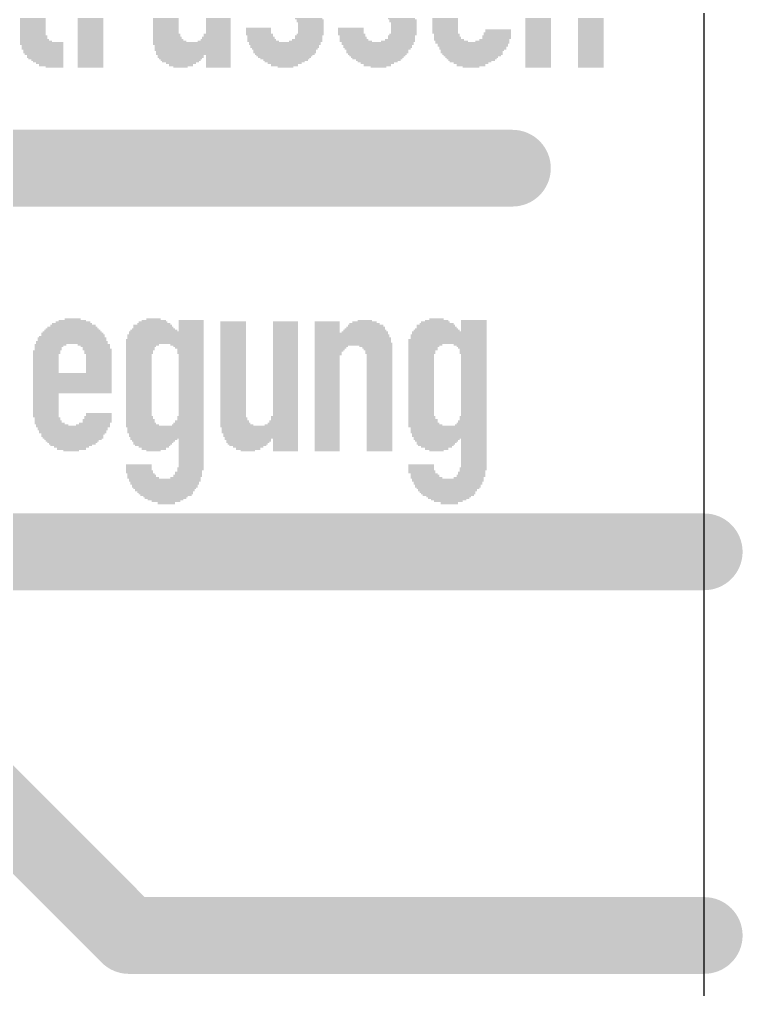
# Model space of a CAD drawing. Extents: x -1 to 100, y 0 to 61.
# Drawn here: x 89.99 to 99.57, y 19.6 to 32.45 of the extents above; entities that cross this region are included whole.
import ezdxf

# ---------------------------------------------------------------- set-up
doc = ezdxf.new("R2010")
doc.units = 0
for name, color, linetype in [('115', 151, 'CONTINUOUS'), ('170', 151, 'CONTINUOUS'), ('20', 31, 'CONTINUOUS')]:
    doc.layers.add(name, color=color, linetype=linetype)

# ---------------------------------------------------------------- blocks, each defined once
blk = doc.blocks.new('RECT')
blk.add_solid([(-0.5, -0.5), (0.5, -0.5), (-0.5, 0.5), (0.5, 0.5)])

msp = doc.modelspace()

# ---------------------------------------------------------------- linework, layer by layer
at = {"layer": '115', "const_width": 1.016}
for points in [[(81.28, 30.48), (96.52, 30.48)], [(86.36, 25.4), (99.06, 25.4)], [(86.36, 25.4), (91.44, 20.32)], [(91.44, 20.32), (99.06, 20.32)]]:
    msp.add_lwpolyline(points, dxfattribs=at)
at = {"layer": '115', "const_width": 0.508}
for points in [[(96.52, 30.226, 1), (96.52, 30.734)], [(99.06, 25.146, 1), (99.06, 25.654)], [(91.44, 20.574, 1), (91.44, 20.066)], [(99.06, 20.066, 1), (99.06, 20.574)], [(91.26, 20.14, 1), (91.62, 20.5)]]:
    msp.add_lwpolyline(points, format="xyb", dxfattribs=at)
at = {"layer": '20'}
msp.add_line((99.06, 0), (99.06, 60.96), dxfattribs=at)

# ---------------------------------------------------------------- block references
at = {"layer": '170'}
for p, xscale, yscale in [((90.17, 32.46), 0.34, 0.02), ((90.17, 32.44), 0.34, 0.02), ((90.17, 32.42), 0.34, 0.02), ((90.17, 32.395), 0.34, 0.03), ((90.17, 32.37), 0.34, 0.02), ((90.93, 32.46), 0.34, 0.02), ((90.93, 32.44), 0.34, 0.02), ((90.93, 32.42), 0.34, 0.02), ((90.93, 32.395), 0.34, 0.03), ((90.93, 32.37), 0.34, 0.02), ((91.93, 32.46), 0.34, 0.02), ((91.93, 32.44), 0.34, 0.02), ((91.93, 32.42), 0.34, 0.02), ((91.93, 32.395), 0.34, 0.03), ((91.93, 32.37), 0.34, 0.02), ((92.625, 32.46), 0.33, 0.02), ((92.625, 32.44), 0.33, 0.02), ((92.625, 32.42), 0.33, 0.02), ((92.625, 32.395), 0.33, 0.03), ((92.625, 32.37), 0.33, 0.02), ((93.82, 32.46), 0.36, 0.02), ((93.84, 32.44), 0.36, 0.02), ((93.84, 32.42), 0.36, 0.02), ((93.85, 32.395), 0.34, 0.03), ((93.85, 32.37), 0.34, 0.02), ((95.05, 32.46), 0.36, 0.02), ((95.07, 32.44), 0.36, 0.02), ((95.07, 32.42), 0.36, 0.02), ((95.08, 32.395), 0.34, 0.03), ((95.08, 32.37), 0.34, 0.02), ((95.63, 32.46), 0.34, 0.02), ((95.63, 32.44), 0.34, 0.02), ((95.63, 32.42), 0.34, 0.02), ((95.63, 32.395), 0.34, 0.03), ((95.63, 32.37), 0.34, 0.02), ((96.86, 32.46), 0.34, 0.02), ((96.86, 32.44), 0.34, 0.02), ((96.86, 32.42), 0.34, 0.02), ((96.86, 32.395), 0.34, 0.03), ((96.86, 32.37), 0.34, 0.02), ((97.56, 32.46), 0.34, 0.02), ((97.56, 32.44), 0.34, 0.02), ((97.56, 32.42), 0.34, 0.02), ((97.56, 32.395), 0.34, 0.03), ((97.56, 32.37), 0.34, 0.02), ((90.17, 32.35), 0.34, 0.02), ((90.17, 32.33), 0.34, 0.02), ((90.17, 32.31), 0.34, 0.02), ((90.17, 32.29), 0.34, 0.02), ((90.17, 32.27), 0.34, 0.02), ((90.17, 32.25), 0.34, 0.02), ((90.93, 32.35), 0.34, 0.02), ((90.93, 32.33), 0.34, 0.02), ((90.93, 32.31), 0.34, 0.02), ((90.93, 32.29), 0.34, 0.02), ((90.93, 32.27), 0.34, 0.02), ((90.93, 32.25), 0.34, 0.02), ((91.93, 32.35), 0.34, 0.02), ((91.93, 32.33), 0.34, 0.02), ((91.93, 32.31), 0.34, 0.02), ((91.93, 32.29), 0.34, 0.02), ((91.93, 32.27), 0.34, 0.02), ((91.94, 32.25), 0.36, 0.02), ((92.61, 32.25), 0.36, 0.02), ((92.625, 32.35), 0.33, 0.02), ((92.625, 32.33), 0.33, 0.02), ((92.625, 32.31), 0.33, 0.02), ((92.625, 32.29), 0.33, 0.02), ((92.625, 32.27), 0.33, 0.02), ((93.155, 32.33), 0.33, 0.02), ((93.155, 32.31), 0.33, 0.02), ((93.155, 32.29), 0.33, 0.02), ((93.155, 32.27), 0.33, 0.02), ((93.17, 32.25), 0.36, 0.02), ((93.84, 32.25), 0.36, 0.02), ((93.85, 32.35), 0.34, 0.02), ((93.85, 32.33), 0.34, 0.02), ((93.85, 32.31), 0.34, 0.02), ((93.85, 32.29), 0.34, 0.02), ((93.85, 32.27), 0.34, 0.02), ((94.38, 32.33), 0.34, 0.02), ((94.38, 32.31), 0.34, 0.02), ((94.38, 32.29), 0.34, 0.02), ((94.38, 32.27), 0.34, 0.02), ((94.39, 32.25), 0.36, 0.02), ((95.07, 32.25), 0.36, 0.02), ((95.08, 32.35), 0.34, 0.02), ((95.08, 32.33), 0.34, 0.02), ((95.08, 32.31), 0.34, 0.02), ((95.08, 32.29), 0.34, 0.02), ((95.08, 32.27), 0.34, 0.02), ((95.63, 32.35), 0.34, 0.02), ((95.63, 32.33), 0.34, 0.02), ((95.63, 32.31), 0.34, 0.02), ((95.63, 32.29), 0.34, 0.02), ((95.63, 32.27), 0.34, 0.02), ((95.65, 32.25), 0.34, 0.02), ((96.32, 32.27), 0.36, 0.02), ((96.32, 32.25), 0.36, 0.02), ((96.33, 32.31), 0.34, 0.02), ((96.33, 32.29), 0.34, 0.02), ((96.86, 32.35), 0.34, 0.02), ((96.86, 32.33), 0.34, 0.02), ((96.86, 32.31), 0.34, 0.02), ((96.86, 32.29), 0.34, 0.02), ((96.86, 32.27), 0.34, 0.02), ((96.86, 32.25), 0.34, 0.02), ((97.56, 32.35), 0.34, 0.02), ((97.56, 32.33), 0.34, 0.02), ((97.56, 32.31), 0.34, 0.02), ((97.56, 32.29), 0.34, 0.02), ((97.56, 32.27), 0.34, 0.02), ((97.56, 32.25), 0.34, 0.02), ((90.18, 32.23), 0.36, 0.02), ((90.18, 32.205), 0.36, 0.03), ((90.19, 32.18), 0.38, 0.02), ((90.21, 32.16), 0.42, 0.02), ((90.285, 32.14), 0.57, 0.02), ((90.285, 32.12), 0.57, 0.02), ((90.93, 32.23), 0.34, 0.02), ((90.93, 32.205), 0.34, 0.03), ((90.93, 32.18), 0.34, 0.02), ((90.93, 32.16), 0.34, 0.02), ((90.93, 32.14), 0.34, 0.02), ((90.93, 32.12), 0.34, 0.02), ((91.94, 32.23), 0.36, 0.02), ((91.95, 32.205), 0.38, 0.03), ((91.96, 32.18), 0.4, 0.02), ((91.98, 32.16), 0.44, 0.02), ((92.275, 32.14), 1.03, 0.02), ((92.275, 32.12), 1.03, 0.02), ((92.57, 32.16), 0.44, 0.02), ((92.59, 32.18), 0.4, 0.02), ((92.6, 32.205), 0.38, 0.03), ((92.61, 32.23), 0.36, 0.02), ((93.18, 32.23), 0.34, 0.02), ((93.19, 32.205), 0.36, 0.03), ((93.2, 32.18), 0.38, 0.02), ((93.22, 32.16), 0.42, 0.02), ((93.505, 32.14), 0.95, 0.02), ((93.505, 32.12), 0.95, 0.02), ((93.78, 32.16), 0.44, 0.02), ((93.8, 32.18), 0.4, 0.02), ((93.82, 32.23), 0.36, 0.02), ((93.82, 32.205), 0.36, 0.03), ((94.4, 32.23), 0.34, 0.02), ((94.41, 32.205), 0.36, 0.03), ((94.42, 32.18), 0.38, 0.02), ((94.445, 32.16), 0.43, 0.02), ((94.735, 32.14), 0.95, 0.02), ((94.735, 32.12), 0.95, 0.02), ((95.005, 32.16), 0.45, 0.02), ((95.03, 32.18), 0.4, 0.02), ((95.05, 32.23), 0.36, 0.02), ((95.05, 32.205), 0.36, 0.03), ((95.65, 32.23), 0.34, 0.02), ((95.66, 32.205), 0.36, 0.03), ((95.68, 32.18), 0.4, 0.02), ((95.715, 32.16), 0.43, 0.02), ((95.99, 32.14), 0.98, 0.02), ((95.995, 32.12), 0.93, 0.02), ((96.255, 32.16), 0.45, 0.02), ((96.28, 32.18), 0.4, 0.02), ((96.31, 32.23), 0.38, 0.02), ((96.31, 32.205), 0.38, 0.03), ((96.86, 32.23), 0.34, 0.02), ((96.86, 32.205), 0.34, 0.03), ((96.86, 32.18), 0.34, 0.02), ((96.86, 32.16), 0.34, 0.02), ((96.86, 32.14), 0.34, 0.02), ((96.86, 32.12), 0.34, 0.02), ((97.56, 32.23), 0.34, 0.02), ((97.56, 32.205), 0.34, 0.03), ((97.56, 32.18), 0.34, 0.02), ((97.56, 32.16), 0.34, 0.02), ((97.56, 32.14), 0.34, 0.02), ((97.56, 32.12), 0.34, 0.02), ((90.295, 32.1), 0.55, 0.02), ((90.295, 32.08), 0.55, 0.02), ((90.295, 32.06), 0.55, 0.02), ((90.305, 32.04), 0.53, 0.02), ((90.305, 32.015), 0.53, 0.03), ((90.315, 31.99), 0.51, 0.02), ((90.93, 32.1), 0.34, 0.02), ((90.93, 32.08), 0.34, 0.02), ((90.93, 32.06), 0.34, 0.02), ((90.93, 32.04), 0.34, 0.02), ((90.93, 32.015), 0.34, 0.03), ((90.93, 31.99), 0.34, 0.02), ((92.285, 32.1), 1.01, 0.02), ((92.285, 32.08), 1.01, 0.02), ((92.285, 32.06), 1.01, 0.02), ((92.285, 32.04), 1.01, 0.02), ((92.295, 32.015), 0.99, 0.03), ((92.295, 31.99), 0.99, 0.02), ((93.505, 32.1), 0.91, 0.02), ((93.505, 32.08), 0.91, 0.02), ((93.505, 32.06), 0.87, 0.02), ((93.505, 32.04), 0.83, 0.02), ((93.505, 32.015), 0.83, 0.03), ((93.505, 31.99), 0.79, 0.02), ((94.735, 32.1), 0.91, 0.02), ((94.735, 32.08), 0.91, 0.02), ((94.735, 32.06), 0.87, 0.02), ((94.73, 32.04), 0.82, 0.02), ((94.73, 32.015), 0.82, 0.03), ((94.73, 31.99), 0.78, 0.02), ((95.995, 32.1), 0.93, 0.02), ((95.995, 32.08), 0.89, 0.02), ((95.995, 32.06), 0.89, 0.02), ((95.99, 32.04), 0.84, 0.02), ((95.98, 32.015), 0.82, 0.03), ((95.99, 31.99), 0.8, 0.02), ((96.86, 32.1), 0.34, 0.02), ((96.86, 32.08), 0.34, 0.02), ((96.86, 32.06), 0.34, 0.02), ((96.86, 32.04), 0.34, 0.02), ((96.86, 32.015), 0.34, 0.03), ((96.86, 31.99), 0.34, 0.02), ((97.56, 32.1), 0.34, 0.02), ((97.56, 32.08), 0.34, 0.02), ((97.56, 32.06), 0.34, 0.02), ((97.56, 32.04), 0.34, 0.02), ((97.56, 32.015), 0.34, 0.03), ((97.56, 31.99), 0.34, 0.02), ((90.33, 31.97), 0.48, 0.02), ((90.33, 31.95), 0.48, 0.02), ((90.34, 31.93), 0.46, 0.02), ((90.36, 31.91), 0.42, 0.02), ((90.37, 31.89), 0.4, 0.02), ((90.39, 31.87), 0.36, 0.02), ((90.41, 31.845), 0.32, 0.03), ((90.93, 31.97), 0.34, 0.02), ((90.93, 31.95), 0.34, 0.02), ((90.93, 31.93), 0.34, 0.02), ((90.93, 31.91), 0.34, 0.02), ((90.93, 31.89), 0.34, 0.02), ((90.93, 31.87), 0.34, 0.02), ((90.93, 31.845), 0.34, 0.03), ((92.125, 31.97), 0.61, 0.02), ((92.125, 31.95), 0.61, 0.02), ((92.125, 31.93), 0.57, 0.02), ((92.125, 31.91), 0.53, 0.02), ((92.125, 31.89), 0.49, 0.02), ((92.13, 31.87), 0.4, 0.02), ((92.13, 31.845), 0.32, 0.03), ((92.625, 31.97), 0.33, 0.02), ((92.625, 31.95), 0.33, 0.02), ((92.625, 31.93), 0.33, 0.02), ((92.625, 31.91), 0.33, 0.02), ((92.625, 31.89), 0.33, 0.02), ((92.625, 31.87), 0.33, 0.02), ((92.625, 31.845), 0.33, 0.03), ((93.5, 31.97), 0.74, 0.02), ((93.5, 31.95), 0.7, 0.02), ((93.505, 31.93), 0.65, 0.02), ((93.515, 31.91), 0.59, 0.02), ((93.505, 31.89), 0.53, 0.02), ((93.505, 31.87), 0.45, 0.02), ((93.5, 31.845), 0.36, 0.03), ((94.73, 31.97), 0.74, 0.02), ((94.73, 31.95), 0.7, 0.02), ((94.73, 31.93), 0.66, 0.02), ((94.745, 31.91), 0.59, 0.02), ((94.735, 31.89), 0.53, 0.02), ((94.73, 31.87), 0.44, 0.02), ((94.73, 31.845), 0.36, 0.03), ((95.99, 31.97), 0.76, 0.02), ((95.98, 31.95), 0.7, 0.02), ((95.98, 31.93), 0.66, 0.02), ((95.98, 31.91), 0.62, 0.02), ((95.965, 31.89), 0.55, 0.02), ((95.97, 31.87), 0.46, 0.02), ((95.97, 31.845), 0.38, 0.03), ((96.86, 31.97), 0.34, 0.02), ((96.86, 31.95), 0.34, 0.02), ((96.86, 31.93), 0.34, 0.02), ((96.86, 31.91), 0.34, 0.02), ((96.86, 31.89), 0.34, 0.02), ((96.86, 31.87), 0.34, 0.02), ((96.86, 31.845), 0.34, 0.03), ((97.56, 31.97), 0.34, 0.02), ((97.56, 31.95), 0.34, 0.02), ((97.56, 31.93), 0.34, 0.02), ((97.56, 31.91), 0.34, 0.02), ((97.56, 31.89), 0.34, 0.02), ((97.56, 31.87), 0.34, 0.02), ((97.56, 31.845), 0.34, 0.03), ((90.455, 31.82), 0.23, 0.02), ((90.93, 31.82), 0.34, 0.02), ((92.125, 31.82), 0.19, 0.02), ((92.625, 31.82), 0.33, 0.02), ((93.515, 31.82), 0.21, 0.02), ((94.745, 31.82), 0.21, 0.02), ((95.97, 31.82), 0.22, 0.02), ((96.86, 31.82), 0.34, 0.02), ((97.56, 31.82), 0.34, 0.02), ((90.7, 28.395), 0.6, 0.03), ((90.685, 28.42), 0.53, 0.02), ((90.7, 28.44), 0.46, 0.02), ((90.69, 28.46), 0.36, 0.02), ((90.695, 28.48), 0.21, 0.02), ((91.755, 28.395), 0.51, 0.03), ((91.77, 28.42), 0.44, 0.02), ((91.76, 28.44), 0.38, 0.02), ((91.77, 28.46), 0.32, 0.02), ((91.765, 28.48), 0.19, 0.02), ((92.265, 28.46), 0.33, 0.02), ((92.265, 28.44), 0.33, 0.02), ((92.265, 28.42), 0.33, 0.02), ((92.265, 28.395), 0.33, 0.03), ((92.82, 28.44), 0.34, 0.02), ((92.82, 28.42), 0.34, 0.02), ((92.82, 28.395), 0.34, 0.03), ((93.515, 28.44), 0.33, 0.02), ((93.515, 28.42), 0.33, 0.02), ((93.515, 28.395), 0.33, 0.03), ((94.065, 28.44), 0.33, 0.02), ((94.065, 28.42), 0.33, 0.02), ((94.065, 28.395), 0.33, 0.03), ((94.575, 28.395), 0.47, 0.03), ((94.56, 28.42), 0.4, 0.02), ((94.56, 28.44), 0.32, 0.02), ((94.565, 28.46), 0.19, 0.02), ((95.505, 28.395), 0.51, 0.03), ((95.515, 28.42), 0.45, 0.02), ((95.5, 28.44), 0.38, 0.02), ((95.515, 28.46), 0.31, 0.02), ((95.515, 28.48), 0.19, 0.02), ((96.01, 28.46), 0.34, 0.02), ((96.01, 28.44), 0.34, 0.02), ((96.01, 28.42), 0.34, 0.02), ((96.01, 28.395), 0.34, 0.03), ((90.69, 28.29), 0.82, 0.02), ((90.7, 28.27), 0.84, 0.02), ((90.69, 28.31), 0.78, 0.02), ((90.69, 28.33), 0.74, 0.02), ((90.69, 28.35), 0.7, 0.02), ((90.69, 28.37), 0.66, 0.02), ((91.925, 28.27), 1.01, 0.02), ((91.935, 28.31), 0.99, 0.02), ((91.935, 28.29), 0.99, 0.02), ((91.77, 28.33), 0.62, 0.02), ((91.765, 28.35), 0.57, 0.02), ((91.765, 28.37), 0.53, 0.02), ((92.265, 28.37), 0.33, 0.02), ((92.265, 28.35), 0.33, 0.02), ((92.265, 28.33), 0.33, 0.02), ((92.82, 28.37), 0.34, 0.02), ((92.82, 28.35), 0.34, 0.02), ((92.82, 28.33), 0.34, 0.02), ((92.82, 28.31), 0.34, 0.02), ((92.82, 28.29), 0.34, 0.02), ((92.82, 28.27), 0.34, 0.02), ((93.515, 28.37), 0.33, 0.02), ((93.515, 28.35), 0.33, 0.02), ((93.515, 28.33), 0.33, 0.02), ((93.515, 28.31), 0.33, 0.02), ((93.515, 28.29), 0.33, 0.02), ((93.515, 28.27), 0.33, 0.02), ((94.065, 28.37), 0.33, 0.02), ((94.065, 28.35), 0.33, 0.02), ((94.065, 28.33), 0.33, 0.02), ((94.065, 28.31), 0.33, 0.02), ((94.385, 28.29), 0.97, 0.02), ((94.395, 28.27), 0.99, 0.02), ((94.565, 28.31), 0.61, 0.02), ((94.565, 28.33), 0.57, 0.02), ((94.565, 28.35), 0.53, 0.02), ((94.575, 28.37), 0.51, 0.02), ((95.675, 28.27), 1.01, 0.02), ((95.685, 28.31), 0.99, 0.02), ((95.685, 28.29), 0.99, 0.02), ((95.515, 28.33), 0.61, 0.02), ((95.515, 28.35), 0.57, 0.02), ((95.515, 28.37), 0.53, 0.02), ((96.01, 28.37), 0.34, 0.02), ((96.01, 28.35), 0.34, 0.02), ((96.01, 28.33), 0.34, 0.02), ((90.4, 28.14), 0.42, 0.02), ((90.685, 28.18), 0.95, 0.02), ((90.685, 28.16), 0.95, 0.02), ((90.685, 28.23), 0.91, 0.02), ((90.685, 28.205), 0.91, 0.03), ((90.685, 28.25), 0.87, 0.02), ((90.975, 28.14), 0.43, 0.02), ((91.915, 28.205), 1.03, 0.03), ((91.915, 28.18), 1.03, 0.02), ((91.915, 28.16), 1.03, 0.02), ((91.62, 28.14), 0.44, 0.02), ((91.925, 28.25), 1.01, 0.02), ((91.925, 28.23), 1.01, 0.02), ((92.21, 28.14), 0.44, 0.02), ((92.82, 28.25), 0.34, 0.02), ((92.82, 28.23), 0.34, 0.02), ((92.82, 28.205), 0.34, 0.03), ((92.82, 28.18), 0.34, 0.02), ((92.82, 28.16), 0.34, 0.02), ((92.82, 28.14), 0.34, 0.02), ((93.515, 28.25), 0.33, 0.02), ((93.515, 28.23), 0.33, 0.02), ((93.515, 28.205), 0.33, 0.03), ((93.515, 28.18), 0.33, 0.02), ((93.515, 28.16), 0.33, 0.02), ((93.515, 28.14), 0.33, 0.02), ((94.395, 28.25), 0.99, 0.02), ((94.405, 28.23), 1.01, 0.02), ((94.405, 28.205), 1.01, 0.03), ((94.405, 28.18), 1.01, 0.02), ((94.415, 28.16), 1.03, 0.02), ((94.415, 28.14), 1.03, 0.02), ((95.66, 28.205), 1.04, 0.03), ((95.66, 28.18), 1.04, 0.02), ((95.66, 28.16), 1.04, 0.02), ((95.365, 28.14), 0.45, 0.02), ((95.675, 28.25), 1.01, 0.02), ((95.675, 28.23), 1.01, 0.02), ((95.96, 28.14), 0.44, 0.02), ((90.35, 28.06), 0.36, 0.02), ((90.35, 28.035), 0.36, 0.03), ((90.34, 28.01), 0.34, 0.02), ((90.38, 28.12), 0.38, 0.02), ((90.37, 28.1), 0.36, 0.02), ((90.37, 28.08), 0.36, 0.02), ((90.995, 28.12), 0.39, 0.02), ((91.01, 28.1), 0.36, 0.02), ((91.02, 28.08), 0.38, 0.02), ((91.03, 28.06), 0.36, 0.02), ((91.03, 28.035), 0.36, 0.03), ((91.04, 28.01), 0.34, 0.02), ((91.6, 28.12), 0.4, 0.02), ((91.59, 28.1), 0.38, 0.02), ((91.59, 28.08), 0.38, 0.02), ((91.58, 28.06), 0.36, 0.02), ((91.58, 28.035), 0.36, 0.03), ((91.57, 28.01), 0.34, 0.02), ((92.23, 28.12), 0.4, 0.02), ((92.24, 28.1), 0.38, 0.02), ((92.255, 28.08), 0.35, 0.02), ((92.255, 28.06), 0.35, 0.02), ((92.255, 28.035), 0.35, 0.03), ((92.265, 28.01), 0.33, 0.02), ((92.82, 28.12), 0.34, 0.02), ((92.82, 28.1), 0.34, 0.02), ((92.82, 28.08), 0.34, 0.02), ((92.82, 28.06), 0.34, 0.02), ((92.82, 28.035), 0.34, 0.03), ((92.82, 28.01), 0.34, 0.02), ((93.515, 28.12), 0.33, 0.02), ((93.515, 28.1), 0.33, 0.02), ((93.515, 28.08), 0.33, 0.02), ((93.515, 28.06), 0.33, 0.02), ((93.515, 28.035), 0.33, 0.03), ((93.515, 28.01), 0.33, 0.02), ((94.12, 28.12), 0.44, 0.02), ((94.11, 28.1), 0.42, 0.02), ((94.1, 28.08), 0.4, 0.02), ((94.09, 28.06), 0.38, 0.02), ((94.08, 28.035), 0.36, 0.03), ((94.08, 28.01), 0.36, 0.02), ((94.71, 28.12), 0.44, 0.02), ((94.73, 28.1), 0.4, 0.02), ((94.74, 28.08), 0.38, 0.02), ((94.75, 28.06), 0.36, 0.02), ((94.75, 28.035), 0.36, 0.03), ((94.76, 28.01), 0.34, 0.02), ((95.345, 28.12), 0.41, 0.02), ((95.335, 28.1), 0.39, 0.02), ((95.335, 28.08), 0.39, 0.02), ((95.32, 28.06), 0.36, 0.02), ((95.32, 28.035), 0.36, 0.03), ((95.31, 28.01), 0.34, 0.02), ((95.98, 28.12), 0.4, 0.02), ((95.99, 28.1), 0.38, 0.02), ((96, 28.08), 0.36, 0.02), ((96, 28.06), 0.36, 0.02), ((96, 28.035), 0.36, 0.03), ((96.01, 28.01), 0.34, 0.02), ((90.34, 27.99), 0.34, 0.02), ((90.34, 27.97), 0.34, 0.02), ((90.34, 27.95), 0.34, 0.02), ((90.34, 27.93), 0.34, 0.02), ((90.34, 27.91), 0.34, 0.02), ((90.34, 27.89), 0.34, 0.02), ((90.34, 27.87), 0.34, 0.02), ((91.04, 27.99), 0.34, 0.02), ((91.04, 27.97), 0.34, 0.02), ((91.04, 27.95), 0.34, 0.02), ((91.04, 27.93), 0.34, 0.02), ((91.04, 27.91), 0.34, 0.02), ((91.04, 27.89), 0.34, 0.02), ((91.04, 27.87), 0.34, 0.02), ((91.57, 27.99), 0.34, 0.02), ((91.57, 27.97), 0.34, 0.02), ((91.57, 27.95), 0.34, 0.02), ((91.57, 27.93), 0.34, 0.02), ((91.57, 27.91), 0.34, 0.02), ((91.57, 27.89), 0.34, 0.02), ((91.57, 27.87), 0.34, 0.02), ((92.265, 27.99), 0.33, 0.02), ((92.265, 27.97), 0.33, 0.02), ((92.265, 27.95), 0.33, 0.02), ((92.265, 27.93), 0.33, 0.02), ((92.265, 27.91), 0.33, 0.02), ((92.265, 27.89), 0.33, 0.02), ((92.265, 27.87), 0.33, 0.02), ((92.82, 27.99), 0.34, 0.02), ((92.82, 27.97), 0.34, 0.02), ((92.82, 27.95), 0.34, 0.02), ((92.82, 27.93), 0.34, 0.02), ((92.82, 27.91), 0.34, 0.02), ((92.82, 27.89), 0.34, 0.02), ((92.82, 27.87), 0.34, 0.02), ((93.515, 27.99), 0.33, 0.02), ((93.515, 27.97), 0.33, 0.02), ((93.515, 27.95), 0.33, 0.02), ((93.515, 27.93), 0.33, 0.02), ((93.515, 27.91), 0.33, 0.02), ((93.515, 27.89), 0.33, 0.02), ((93.515, 27.87), 0.33, 0.02), ((94.065, 27.99), 0.33, 0.02), ((94.065, 27.97), 0.33, 0.02), ((94.065, 27.95), 0.33, 0.02), ((94.065, 27.93), 0.33, 0.02), ((94.065, 27.91), 0.33, 0.02), ((94.065, 27.89), 0.33, 0.02), ((94.065, 27.87), 0.33, 0.02), ((94.76, 27.99), 0.34, 0.02), ((94.76, 27.97), 0.34, 0.02), ((94.76, 27.95), 0.34, 0.02), ((94.76, 27.93), 0.34, 0.02), ((94.76, 27.91), 0.34, 0.02), ((94.76, 27.89), 0.34, 0.02), ((94.76, 27.87), 0.34, 0.02), ((95.31, 27.99), 0.34, 0.02), ((95.31, 27.97), 0.34, 0.02), ((95.31, 27.95), 0.34, 0.02), ((95.31, 27.93), 0.34, 0.02), ((95.31, 27.91), 0.34, 0.02), ((95.31, 27.89), 0.34, 0.02), ((95.31, 27.87), 0.34, 0.02), ((96.01, 27.99), 0.34, 0.02), ((96.01, 27.97), 0.34, 0.02), ((96.01, 27.95), 0.34, 0.02), ((96.01, 27.93), 0.34, 0.02), ((96.01, 27.91), 0.34, 0.02), ((96.01, 27.89), 0.34, 0.02), ((96.01, 27.87), 0.34, 0.02), ((90.34, 27.845), 0.34, 0.03), ((90.34, 27.82), 0.34, 0.02), ((90.34, 27.8), 0.34, 0.02), ((90.34, 27.78), 0.34, 0.02), ((90.69, 27.76), 1.04, 0.02), ((90.69, 27.74), 1.04, 0.02), ((91.04, 27.845), 0.34, 0.03), ((91.04, 27.82), 0.34, 0.02), ((91.04, 27.8), 0.34, 0.02), ((91.04, 27.78), 0.34, 0.02), ((91.57, 27.845), 0.34, 0.03), ((91.57, 27.82), 0.34, 0.02), ((91.57, 27.8), 0.34, 0.02), ((91.57, 27.78), 0.34, 0.02), ((91.57, 27.76), 0.34, 0.02), ((91.57, 27.74), 0.34, 0.02), ((92.265, 27.845), 0.33, 0.03), ((92.265, 27.82), 0.33, 0.02), ((92.265, 27.8), 0.33, 0.02), ((92.265, 27.78), 0.33, 0.02), ((92.265, 27.76), 0.33, 0.02), ((92.265, 27.74), 0.33, 0.02), ((92.82, 27.845), 0.34, 0.03), ((92.82, 27.82), 0.34, 0.02), ((92.82, 27.8), 0.34, 0.02), ((92.82, 27.78), 0.34, 0.02), ((92.82, 27.76), 0.34, 0.02), ((92.82, 27.74), 0.34, 0.02), ((93.515, 27.845), 0.33, 0.03), ((93.515, 27.82), 0.33, 0.02), ((93.515, 27.8), 0.33, 0.02), ((93.515, 27.78), 0.33, 0.02), ((93.515, 27.76), 0.33, 0.02), ((93.515, 27.74), 0.33, 0.02), ((94.065, 27.845), 0.33, 0.03), ((94.065, 27.82), 0.33, 0.02), ((94.065, 27.8), 0.33, 0.02), ((94.065, 27.78), 0.33, 0.02), ((94.065, 27.76), 0.33, 0.02), ((94.065, 27.74), 0.33, 0.02), ((94.76, 27.845), 0.34, 0.03), ((94.76, 27.82), 0.34, 0.02), ((94.76, 27.8), 0.34, 0.02), ((94.76, 27.78), 0.34, 0.02), ((94.76, 27.76), 0.34, 0.02), ((94.76, 27.74), 0.34, 0.02), ((95.31, 27.845), 0.34, 0.03), ((95.31, 27.82), 0.34, 0.02), ((95.31, 27.8), 0.34, 0.02), ((95.31, 27.78), 0.34, 0.02), ((95.31, 27.76), 0.34, 0.02), ((95.31, 27.74), 0.34, 0.02), ((96.01, 27.845), 0.34, 0.03), ((96.01, 27.82), 0.34, 0.02), ((96.01, 27.8), 0.34, 0.02), ((96.01, 27.78), 0.34, 0.02), ((96.01, 27.76), 0.34, 0.02), ((96.01, 27.74), 0.34, 0.02), ((90.69, 27.72), 1.04, 0.02), ((90.69, 27.7), 1.04, 0.02), ((90.69, 27.675), 1.04, 0.03), ((90.69, 27.65), 1.04, 0.02), ((90.69, 27.63), 1.04, 0.02), ((91.57, 27.72), 0.34, 0.02), ((91.57, 27.7), 0.34, 0.02), ((91.57, 27.675), 0.34, 0.03), ((91.57, 27.65), 0.34, 0.02), ((91.57, 27.63), 0.34, 0.02), ((92.265, 27.72), 0.33, 0.02), ((92.265, 27.7), 0.33, 0.02), ((92.265, 27.675), 0.33, 0.03), ((92.265, 27.65), 0.33, 0.02), ((92.265, 27.63), 0.33, 0.02), ((92.82, 27.72), 0.34, 0.02), ((92.82, 27.7), 0.34, 0.02), ((92.82, 27.675), 0.34, 0.03), ((92.82, 27.65), 0.34, 0.02), ((92.82, 27.63), 0.34, 0.02), ((93.515, 27.72), 0.33, 0.02), ((93.515, 27.7), 0.33, 0.02), ((93.515, 27.675), 0.33, 0.03), ((93.515, 27.65), 0.33, 0.02), ((93.515, 27.63), 0.33, 0.02), ((94.065, 27.72), 0.33, 0.02), ((94.065, 27.7), 0.33, 0.02), ((94.065, 27.675), 0.33, 0.03), ((94.065, 27.65), 0.33, 0.02), ((94.065, 27.63), 0.33, 0.02), ((94.76, 27.72), 0.34, 0.02), ((94.76, 27.7), 0.34, 0.02), ((94.76, 27.675), 0.34, 0.03), ((94.76, 27.65), 0.34, 0.02), ((94.76, 27.63), 0.34, 0.02), ((95.31, 27.72), 0.34, 0.02), ((95.31, 27.7), 0.34, 0.02), ((95.31, 27.675), 0.34, 0.03), ((95.31, 27.65), 0.34, 0.02), ((95.31, 27.63), 0.34, 0.02), ((96.01, 27.72), 0.34, 0.02), ((96.01, 27.7), 0.34, 0.02), ((96.01, 27.675), 0.34, 0.03), ((96.01, 27.65), 0.34, 0.02), ((96.01, 27.63), 0.34, 0.02), ((90.69, 27.61), 1.04, 0.02), ((90.69, 27.59), 1.04, 0.02), ((90.69, 27.57), 1.04, 0.02), ((90.69, 27.55), 1.04, 0.02), ((90.69, 27.53), 1.04, 0.02), ((90.69, 27.51), 1.04, 0.02), ((90.34, 27.485), 0.34, 0.03), ((91.57, 27.61), 0.34, 0.02), ((91.57, 27.59), 0.34, 0.02), ((91.57, 27.57), 0.34, 0.02), ((91.57, 27.55), 0.34, 0.02), ((91.57, 27.53), 0.34, 0.02), ((91.57, 27.51), 0.34, 0.02), ((91.57, 27.485), 0.34, 0.03), ((92.265, 27.61), 0.33, 0.02), ((92.265, 27.59), 0.33, 0.02), ((92.265, 27.57), 0.33, 0.02), ((92.265, 27.55), 0.33, 0.02), ((92.265, 27.53), 0.33, 0.02), ((92.265, 27.51), 0.33, 0.02), ((92.265, 27.485), 0.33, 0.03), ((92.82, 27.61), 0.34, 0.02), ((92.82, 27.59), 0.34, 0.02), ((92.82, 27.57), 0.34, 0.02), ((92.82, 27.55), 0.34, 0.02), ((92.82, 27.53), 0.34, 0.02), ((92.82, 27.51), 0.34, 0.02), ((92.82, 27.485), 0.34, 0.03), ((93.515, 27.61), 0.33, 0.02), ((93.515, 27.59), 0.33, 0.02), ((93.515, 27.57), 0.33, 0.02), ((93.515, 27.55), 0.33, 0.02), ((93.515, 27.53), 0.33, 0.02), ((93.515, 27.51), 0.33, 0.02), ((93.515, 27.485), 0.33, 0.03), ((94.065, 27.61), 0.33, 0.02), ((94.065, 27.59), 0.33, 0.02), ((94.065, 27.57), 0.33, 0.02), ((94.065, 27.55), 0.33, 0.02), ((94.065, 27.53), 0.33, 0.02), ((94.065, 27.51), 0.33, 0.02), ((94.065, 27.485), 0.33, 0.03), ((94.76, 27.61), 0.34, 0.02), ((94.76, 27.59), 0.34, 0.02), ((94.76, 27.57), 0.34, 0.02), ((94.76, 27.55), 0.34, 0.02), ((94.76, 27.53), 0.34, 0.02), ((94.76, 27.51), 0.34, 0.02), ((94.76, 27.485), 0.34, 0.03), ((95.31, 27.61), 0.34, 0.02), ((95.31, 27.59), 0.34, 0.02), ((95.31, 27.57), 0.34, 0.02), ((95.31, 27.55), 0.34, 0.02), ((95.31, 27.53), 0.34, 0.02), ((95.31, 27.51), 0.34, 0.02), ((95.31, 27.485), 0.34, 0.03), ((96.01, 27.61), 0.34, 0.02), ((96.01, 27.59), 0.34, 0.02), ((96.01, 27.57), 0.34, 0.02), ((96.01, 27.55), 0.34, 0.02), ((96.01, 27.53), 0.34, 0.02), ((96.01, 27.51), 0.34, 0.02), ((96.01, 27.485), 0.34, 0.03), ((90.34, 27.46), 0.34, 0.02), ((90.34, 27.44), 0.34, 0.02), ((90.34, 27.42), 0.34, 0.02), ((90.34, 27.4), 0.34, 0.02), ((90.34, 27.38), 0.34, 0.02), ((90.34, 27.36), 0.34, 0.02), ((91.57, 27.46), 0.34, 0.02), ((91.57, 27.44), 0.34, 0.02), ((91.57, 27.42), 0.34, 0.02), ((91.57, 27.4), 0.34, 0.02), ((91.57, 27.38), 0.34, 0.02), ((91.57, 27.36), 0.34, 0.02), ((92.265, 27.46), 0.33, 0.02), ((92.265, 27.44), 0.33, 0.02), ((92.265, 27.42), 0.33, 0.02), ((92.265, 27.4), 0.33, 0.02), ((92.265, 27.38), 0.33, 0.02), ((92.265, 27.36), 0.33, 0.02), ((92.82, 27.46), 0.34, 0.02), ((92.82, 27.44), 0.34, 0.02), ((92.82, 27.42), 0.34, 0.02), ((92.82, 27.4), 0.34, 0.02), ((92.82, 27.38), 0.34, 0.02), ((92.82, 27.36), 0.34, 0.02), ((93.515, 27.46), 0.33, 0.02), ((93.515, 27.44), 0.33, 0.02), ((93.515, 27.42), 0.33, 0.02), ((93.515, 27.4), 0.33, 0.02), ((93.515, 27.38), 0.33, 0.02), ((93.515, 27.36), 0.33, 0.02), ((94.065, 27.46), 0.33, 0.02), ((94.065, 27.44), 0.33, 0.02), ((94.065, 27.42), 0.33, 0.02), ((94.065, 27.4), 0.33, 0.02), ((94.065, 27.38), 0.33, 0.02), ((94.065, 27.36), 0.33, 0.02), ((94.76, 27.46), 0.34, 0.02), ((94.76, 27.44), 0.34, 0.02), ((94.76, 27.42), 0.34, 0.02), ((94.76, 27.4), 0.34, 0.02), ((94.76, 27.38), 0.34, 0.02), ((94.76, 27.36), 0.34, 0.02), ((95.31, 27.46), 0.34, 0.02), ((95.31, 27.44), 0.34, 0.02), ((95.31, 27.42), 0.34, 0.02), ((95.31, 27.4), 0.34, 0.02), ((95.31, 27.38), 0.34, 0.02), ((95.31, 27.36), 0.34, 0.02), ((96.01, 27.46), 0.34, 0.02), ((96.01, 27.44), 0.34, 0.02), ((96.01, 27.42), 0.34, 0.02), ((96.01, 27.4), 0.34, 0.02), ((96.01, 27.38), 0.34, 0.02), ((96.01, 27.36), 0.34, 0.02), ((90.34, 27.34), 0.34, 0.02), ((90.34, 27.315), 0.34, 0.03), ((90.34, 27.29), 0.34, 0.02), ((90.34, 27.27), 0.34, 0.02), ((90.34, 27.25), 0.34, 0.02), ((90.34, 27.23), 0.34, 0.02), ((91.04, 27.23), 0.34, 0.02), ((91.57, 27.34), 0.34, 0.02), ((91.57, 27.315), 0.34, 0.03), ((91.57, 27.29), 0.34, 0.02), ((91.57, 27.27), 0.34, 0.02), ((91.57, 27.25), 0.34, 0.02), ((91.57, 27.23), 0.34, 0.02), ((92.265, 27.34), 0.33, 0.02), ((92.265, 27.315), 0.33, 0.03), ((92.265, 27.29), 0.33, 0.02), ((92.265, 27.27), 0.33, 0.02), ((92.265, 27.25), 0.33, 0.02), ((92.265, 27.23), 0.33, 0.02), ((92.82, 27.34), 0.34, 0.02), ((92.82, 27.315), 0.34, 0.03), ((92.82, 27.29), 0.34, 0.02), ((92.82, 27.27), 0.34, 0.02), ((92.82, 27.25), 0.34, 0.02), ((92.82, 27.23), 0.34, 0.02), ((93.515, 27.34), 0.33, 0.02), ((93.515, 27.315), 0.33, 0.03), ((93.515, 27.29), 0.33, 0.02), ((93.515, 27.27), 0.33, 0.02), ((93.515, 27.25), 0.33, 0.02), ((93.515, 27.23), 0.33, 0.02), ((94.065, 27.34), 0.33, 0.02), ((94.065, 27.315), 0.33, 0.03), ((94.065, 27.29), 0.33, 0.02), ((94.065, 27.27), 0.33, 0.02), ((94.065, 27.25), 0.33, 0.02), ((94.065, 27.23), 0.33, 0.02), ((94.76, 27.34), 0.34, 0.02), ((94.76, 27.315), 0.34, 0.03), ((94.76, 27.29), 0.34, 0.02), ((94.76, 27.27), 0.34, 0.02), ((94.76, 27.25), 0.34, 0.02), ((94.76, 27.23), 0.34, 0.02), ((95.31, 27.34), 0.34, 0.02), ((95.31, 27.315), 0.34, 0.03), ((95.31, 27.29), 0.34, 0.02), ((95.31, 27.27), 0.34, 0.02), ((95.31, 27.25), 0.34, 0.02), ((95.31, 27.23), 0.34, 0.02), ((96.01, 27.34), 0.34, 0.02), ((96.01, 27.315), 0.34, 0.03), ((96.01, 27.29), 0.34, 0.02), ((96.01, 27.27), 0.34, 0.02), ((96.01, 27.25), 0.34, 0.02), ((96.01, 27.23), 0.34, 0.02), ((90.34, 27.21), 0.34, 0.02), ((90.34, 27.19), 0.34, 0.02), ((90.36, 27.17), 0.34, 0.02), ((90.36, 27.15), 0.34, 0.02), ((90.37, 27.125), 0.36, 0.03), ((90.39, 27.1), 0.4, 0.02), ((90.985, 27.1), 0.41, 0.02), ((91.02, 27.15), 0.38, 0.02), ((91.02, 27.125), 0.38, 0.03), ((91.03, 27.19), 0.36, 0.02), ((91.03, 27.17), 0.36, 0.02), ((91.04, 27.21), 0.34, 0.02), ((91.57, 27.21), 0.34, 0.02), ((91.58, 27.19), 0.36, 0.02), ((91.58, 27.17), 0.36, 0.02), ((91.59, 27.15), 0.38, 0.02), ((91.59, 27.125), 0.38, 0.03), ((91.6, 27.1), 0.4, 0.02), ((92.23, 27.1), 0.4, 0.02), ((92.24, 27.125), 0.38, 0.03), ((92.255, 27.19), 0.35, 0.02), ((92.255, 27.17), 0.35, 0.02), ((92.255, 27.15), 0.35, 0.02), ((92.265, 27.21), 0.33, 0.02), ((92.82, 27.21), 0.34, 0.02), ((92.82, 27.19), 0.34, 0.02), ((92.83, 27.17), 0.36, 0.02), ((92.83, 27.15), 0.36, 0.02), ((92.84, 27.125), 0.38, 0.03), ((92.85, 27.1), 0.4, 0.02), ((93.48, 27.1), 0.4, 0.02), ((93.49, 27.125), 0.38, 0.03), ((93.5, 27.19), 0.36, 0.02), ((93.5, 27.17), 0.36, 0.02), ((93.5, 27.15), 0.36, 0.02), ((93.515, 27.21), 0.33, 0.02), ((94.065, 27.21), 0.33, 0.02), ((94.065, 27.19), 0.33, 0.02), ((94.065, 27.17), 0.33, 0.02), ((94.065, 27.15), 0.33, 0.02), ((94.065, 27.125), 0.33, 0.03), ((94.065, 27.1), 0.33, 0.02), ((94.76, 27.21), 0.34, 0.02), ((94.76, 27.19), 0.34, 0.02), ((94.76, 27.17), 0.34, 0.02), ((94.76, 27.15), 0.34, 0.02), ((94.76, 27.125), 0.34, 0.03), ((94.76, 27.1), 0.34, 0.02), ((95.31, 27.21), 0.34, 0.02), ((95.32, 27.19), 0.36, 0.02), ((95.32, 27.17), 0.36, 0.02), ((95.335, 27.15), 0.39, 0.02), ((95.335, 27.125), 0.39, 0.03), ((95.345, 27.1), 0.41, 0.02), ((95.98, 27.1), 0.4, 0.02), ((95.99, 27.125), 0.38, 0.03), ((96, 27.19), 0.36, 0.02), ((96, 27.17), 0.36, 0.02), ((96, 27.15), 0.36, 0.02), ((96.01, 27.21), 0.34, 0.02), ((90.425, 27.08), 0.43, 0.02), ((90.7, 27.06), 0.98, 0.02), ((90.695, 27.04), 0.93, 0.02), ((90.695, 27.02), 0.93, 0.02), ((90.695, 27), 0.89, 0.02), ((90.695, 26.98), 0.89, 0.02), ((90.965, 27.08), 0.45, 0.02), ((91.62, 27.08), 0.44, 0.02), ((91.915, 27.06), 1.03, 0.02), ((91.925, 27.04), 1.01, 0.02), ((91.925, 27.02), 1.01, 0.02), ((91.925, 27), 1.01, 0.02), ((91.925, 26.98), 1.01, 0.02), ((92.22, 27.08), 0.42, 0.02), ((92.87, 27.08), 0.44, 0.02), ((93.165, 27.06), 1.03, 0.02), ((93.175, 27.04), 1.01, 0.02), ((93.175, 27.02), 1.01, 0.02), ((93.175, 27), 1.01, 0.02), ((93.175, 26.98), 1.01, 0.02), ((93.46, 27.08), 0.44, 0.02), ((94.065, 27.08), 0.33, 0.02), ((94.065, 27.06), 0.33, 0.02), ((94.065, 27.04), 0.33, 0.02), ((94.065, 27.02), 0.33, 0.02), ((94.065, 27), 0.33, 0.02), ((94.065, 26.98), 0.33, 0.02), ((94.76, 27.08), 0.34, 0.02), ((94.76, 27.06), 0.34, 0.02), ((94.76, 27.04), 0.34, 0.02), ((94.76, 27.02), 0.34, 0.02), ((94.76, 27), 0.34, 0.02), ((94.76, 26.98), 0.34, 0.02), ((95.365, 27.08), 0.45, 0.02), ((95.66, 27.06), 1.04, 0.02), ((95.675, 27.04), 1.01, 0.02), ((95.675, 27.02), 1.01, 0.02), ((95.675, 27), 1.01, 0.02), ((95.675, 26.98), 1.01, 0.02), ((95.97, 27.08), 0.42, 0.02), ((90.7, 26.96), 0.84, 0.02), ((90.69, 26.935), 0.82, 0.03), ((90.7, 26.91), 0.8, 0.02), ((90.7, 26.89), 0.76, 0.02), ((90.69, 26.87), 0.7, 0.02), ((90.69, 26.85), 0.66, 0.02), ((91.935, 26.96), 0.99, 0.02), ((91.935, 26.935), 0.99, 0.03), ((91.945, 26.91), 0.97, 0.02), ((91.77, 26.89), 0.62, 0.02), ((91.765, 26.87), 0.57, 0.02), ((91.765, 26.85), 0.53, 0.02), ((92.265, 26.89), 0.33, 0.02), ((92.265, 26.87), 0.33, 0.02), ((92.265, 26.85), 0.33, 0.02), ((93.185, 26.96), 0.99, 0.02), ((93.185, 26.935), 0.99, 0.03), ((93.195, 26.91), 0.97, 0.02), ((93.015, 26.89), 0.61, 0.02), ((93.025, 26.87), 0.59, 0.02), ((93.015, 26.85), 0.57, 0.02), ((93.515, 26.89), 0.33, 0.02), ((93.515, 26.87), 0.33, 0.02), ((93.515, 26.85), 0.33, 0.02), ((94.065, 26.96), 0.33, 0.02), ((94.065, 26.935), 0.33, 0.03), ((94.065, 26.91), 0.33, 0.02), ((94.065, 26.89), 0.33, 0.02), ((94.065, 26.87), 0.33, 0.02), ((94.065, 26.85), 0.33, 0.02), ((94.76, 26.96), 0.34, 0.02), ((94.76, 26.935), 0.34, 0.03), ((94.76, 26.91), 0.34, 0.02), ((94.76, 26.89), 0.34, 0.02), ((94.76, 26.87), 0.34, 0.02), ((94.76, 26.85), 0.34, 0.02), ((95.685, 26.96), 0.99, 0.02), ((95.685, 26.935), 0.99, 0.03), ((95.695, 26.91), 0.97, 0.02), ((95.515, 26.89), 0.61, 0.02), ((95.515, 26.87), 0.57, 0.02), ((95.515, 26.85), 0.53, 0.02), ((96.01, 26.89), 0.34, 0.02), ((96.01, 26.87), 0.34, 0.02), ((96.01, 26.85), 0.34, 0.02), ((90.69, 26.83), 0.62, 0.02), ((90.675, 26.81), 0.55, 0.02), ((90.68, 26.79), 0.46, 0.02), ((90.68, 26.765), 0.38, 0.03), ((90.675, 26.74), 0.21, 0.02), ((91.755, 26.83), 0.51, 0.02), ((91.755, 26.81), 0.47, 0.02), ((91.77, 26.79), 0.4, 0.02), ((91.77, 26.765), 0.32, 0.03), ((91.765, 26.74), 0.19, 0.02), ((92.265, 26.83), 0.33, 0.02), ((92.265, 26.81), 0.33, 0.02), ((92.265, 26.79), 0.33, 0.02), ((92.265, 26.765), 0.33, 0.03), ((92.265, 26.74), 0.33, 0.02), ((92.265, 26.72), 0.33, 0.02), ((93.015, 26.83), 0.53, 0.02), ((93.015, 26.81), 0.49, 0.02), ((93.02, 26.79), 0.4, 0.02), ((93.02, 26.765), 0.32, 0.03), ((93.015, 26.74), 0.19, 0.02), ((93.515, 26.83), 0.33, 0.02), ((93.515, 26.81), 0.33, 0.02), ((93.515, 26.79), 0.33, 0.02), ((93.515, 26.765), 0.33, 0.03), ((93.515, 26.74), 0.33, 0.02), ((94.065, 26.83), 0.33, 0.02), ((94.065, 26.81), 0.33, 0.02), ((94.065, 26.79), 0.33, 0.02), ((94.065, 26.765), 0.33, 0.03), ((94.065, 26.74), 0.33, 0.02), ((94.76, 26.83), 0.34, 0.02), ((94.76, 26.81), 0.34, 0.02), ((94.76, 26.79), 0.34, 0.02), ((94.76, 26.765), 0.34, 0.03), ((94.76, 26.74), 0.34, 0.02), ((95.505, 26.83), 0.51, 0.02), ((95.505, 26.81), 0.47, 0.02), ((95.515, 26.79), 0.41, 0.02), ((95.515, 26.765), 0.31, 0.03), ((95.515, 26.74), 0.19, 0.02), ((96.01, 26.83), 0.34, 0.02), ((96.01, 26.81), 0.34, 0.02), ((96.01, 26.79), 0.34, 0.02), ((96.01, 26.765), 0.34, 0.03), ((96.01, 26.74), 0.34, 0.02), ((96.01, 26.72), 0.34, 0.02), ((92.265, 26.7), 0.33, 0.02), ((92.265, 26.68), 0.33, 0.02), ((92.265, 26.66), 0.33, 0.02), ((92.265, 26.64), 0.33, 0.02), ((92.265, 26.62), 0.33, 0.02), ((92.265, 26.6), 0.33, 0.02), ((96.01, 26.7), 0.34, 0.02), ((96.01, 26.68), 0.34, 0.02), ((96.01, 26.66), 0.34, 0.02), ((96.01, 26.64), 0.34, 0.02), ((96.01, 26.62), 0.34, 0.02), ((96.01, 26.6), 0.34, 0.02), ((91.57, 26.55), 0.34, 0.02), ((91.57, 26.53), 0.34, 0.02), ((91.57, 26.51), 0.34, 0.02), ((91.57, 26.49), 0.34, 0.02), ((91.58, 26.47), 0.36, 0.02), ((92.255, 26.51), 0.35, 0.02), ((92.255, 26.49), 0.35, 0.02), ((92.245, 26.47), 0.33, 0.02), ((92.265, 26.575), 0.33, 0.03), ((92.265, 26.55), 0.33, 0.02), ((92.265, 26.53), 0.33, 0.02), ((95.31, 26.55), 0.34, 0.02), ((95.31, 26.53), 0.34, 0.02), ((95.31, 26.51), 0.34, 0.02), ((95.31, 26.49), 0.34, 0.02), ((95.32, 26.47), 0.36, 0.02), ((96, 26.51), 0.36, 0.02), ((96, 26.49), 0.36, 0.02), ((95.99, 26.47), 0.34, 0.02), ((96.01, 26.575), 0.34, 0.03), ((96.01, 26.55), 0.34, 0.02), ((96.01, 26.53), 0.34, 0.02), ((91.58, 26.45), 0.36, 0.02), ((91.6, 26.43), 0.36, 0.02), ((91.61, 26.405), 0.38, 0.03), ((91.63, 26.38), 0.42, 0.02), ((91.915, 26.36), 0.95, 0.02), ((91.915, 26.34), 0.95, 0.02), ((92.19, 26.38), 0.4, 0.02), ((92.22, 26.405), 0.38, 0.03), ((92.23, 26.45), 0.36, 0.02), ((92.23, 26.43), 0.36, 0.02), ((95.32, 26.45), 0.36, 0.02), ((95.35, 26.43), 0.36, 0.02), ((95.36, 26.405), 0.38, 0.03), ((95.38, 26.38), 0.42, 0.02), ((95.665, 26.36), 0.95, 0.02), ((95.665, 26.34), 0.95, 0.02), ((95.94, 26.38), 0.4, 0.02), ((95.97, 26.405), 0.38, 0.03), ((95.98, 26.45), 0.36, 0.02), ((95.98, 26.43), 0.36, 0.02), ((91.915, 26.32), 0.91, 0.02), ((91.915, 26.3), 0.91, 0.02), ((91.915, 26.28), 0.87, 0.02), ((91.915, 26.26), 0.87, 0.02), ((91.915, 26.24), 0.83, 0.02), ((91.915, 26.215), 0.79, 0.03), ((95.665, 26.32), 0.91, 0.02), ((95.665, 26.3), 0.91, 0.02), ((95.665, 26.28), 0.87, 0.02), ((95.665, 26.26), 0.87, 0.02), ((95.665, 26.24), 0.83, 0.02), ((95.66, 26.215), 0.78, 0.03), ((91.92, 26.19), 0.74, 0.02), ((91.93, 26.17), 0.72, 0.02), ((91.93, 26.15), 0.68, 0.02), ((91.925, 26.13), 0.59, 0.02), ((91.925, 26.11), 0.55, 0.02), ((91.925, 26.09), 0.47, 0.02), ((91.93, 26.07), 0.38, 0.02), ((95.66, 26.19), 0.74, 0.02), ((95.67, 26.17), 0.72, 0.02), ((95.67, 26.15), 0.68, 0.02), ((95.675, 26.13), 0.59, 0.02), ((95.675, 26.11), 0.55, 0.02), ((95.675, 26.09), 0.47, 0.02), ((95.67, 26.07), 0.38, 0.02), ((91.935, 26.045), 0.23, 0.03), ((95.685, 26.045), 0.23, 0.03)]:
    msp.add_blockref('RECT', p, dxfattribs=dict(at, xscale=xscale, yscale=yscale))

doc.saveas('drawing.dxf')
